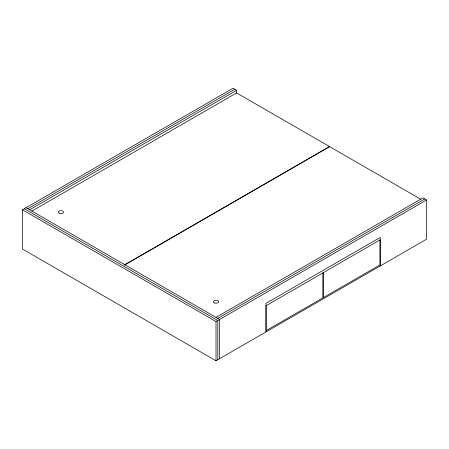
<?xml version="1.0" encoding="UTF-8"?>
<svg xmlns="http://www.w3.org/2000/svg" width="449" height="449" viewBox="0 0 449 449"><rect width="100%" height="100%" fill="white"/><g stroke="black" fill="none" stroke-linecap="round" stroke-linejoin="round"><path stroke-width="0.67" d="M216.008 317.376L422.947 197.902L426.55 199.979L426.55 239.21L216.008 360.766L22.45 249.021L22.45 209.79L232.992 88.234L236.595 90.311L236.595 93.117M27.855 208.746L234.793 89.272M29.656 209.79L236.595 90.311M31.89 211.114L236.595 92.926L329.465 146.542L124.755 264.73M124.356 265.196L329.667 146.66L420.713 199.227M217.81 318.414L424.748 198.941M22.45 209.79L216.008 321.535L426.55 199.979M26.053 207.707L219.612 319.458L219.612 358.689M24.252 208.746L217.81 320.496L217.81 359.728M380.219 265.96L380.219 237.426L265.937 303.406L265.937 331.94M216.008 321.535L216.008 360.766M322.977 272.857L266.145 305.668L266.145 330.632L322.977 297.822L322.977 272.857M380.017 239.923L323.185 272.734L323.185 297.704L380.017 264.888L380.017 239.923M214.628 302.974A2.621 1.515 0 0 0 218.629 301.728A2.621 1.515 0 0 0 214.762 300.347A2.621 1.515 0 0 0 214.628 302.974M59.577 213.455A2.621 1.515 0 0 0 63.578 212.214A2.621 1.515 0 0 0 59.711 210.834A2.621 1.515 0 0 0 59.577 213.455"/></g></svg>
